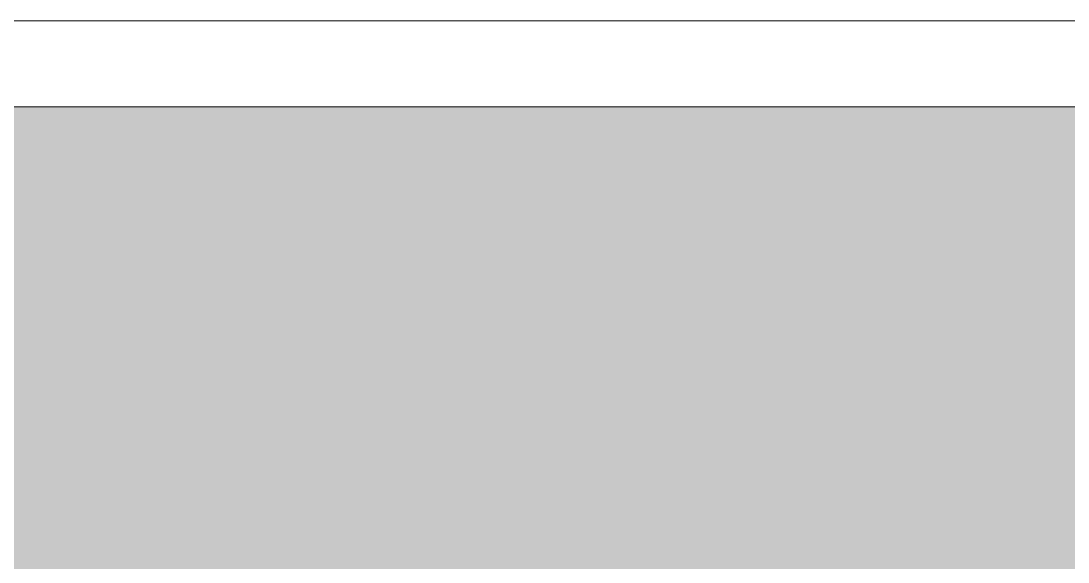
# Model space of a CAD drawing. Header units: millimetres. Extents: x -376000 to 292178, y -193032 to 188048.
# Drawn here: x -161649.8 to -161344.5, y -158664.7 to -158507.1 of the extents above; entities that cross this region are included whole.
import ezdxf

# ---------------------------------------------------------------- set-up
doc = ezdxf.new("R2010")
doc.units = ezdxf.units.MM
doc.layers.add('02_0.25', color=1, linetype='Continuous', lineweight=25, true_color=0xff0000)
doc.layers.add('04_0.10', color=7, linetype='Continuous', lineweight=9, true_color=0x0099ff)
doc.layers.add('_平面図（新設） (2D)', color=7, linetype='Continuous', lineweight=5)

# ---------------------------------------------------------------- blocks, each defined once
blk = doc.blocks.new('グループ-691')
at = {"color": 255}
blk.add_wipeout([(-158063.18, -158532.05), (-162333.18, -158532.05), (-162333.18, -158507.05), (-158063.18, -158507.05)], dxfattribs=at).dxf.layer = '04_0.10'
at = {"layer": '04_0.10', "color": 251, "flags": 128}
blk.add_lwpolyline([(-158063.18, -158532.05), (-162333.18, -158532.05), (-162333.18, -158507.05), (-158063.18, -158507.05)], close=True, dxfattribs=at)
blk = doc.blocks.new('平面図（新設） (2D)')
at = {"layer": '02_0.25', "linetype": 'Continuous', "lineweight": 0}
blk.add_hatch(color=255, dxfattribs=at).paths.add_polyline_path([(-162658.18, -159007.051), (-162508.18, -159007.051), (-162508.18, -158507.051), (-157738.18, -158507.051), (-157738.18, -161307.051), (-162658.18, -161307.051)])
at = {"layer": '02_0.25', "color": 251, "flags": 128}
blk.add_lwpolyline([(-162658.18, -159007.051), (-162508.18, -159007.051), (-162508.18, -158507.051), (-157738.18, -158507.051), (-157738.18, -161307.051), (-162658.18, -161307.051)], close=True, dxfattribs=at)
at = {"layer": '02_0.25', "color": 7}
blk.add_blockref('グループ-691', (0, 0), dxfattribs=at)

msp = doc.modelspace()

# ---------------------------------------------------------------- block references
at = {"layer": '_平面図（新設） (2D)'}
msp.add_blockref('平面図（新設） (2D)', (0, 0), dxfattribs=at)

doc.saveas('drawing.dxf')
